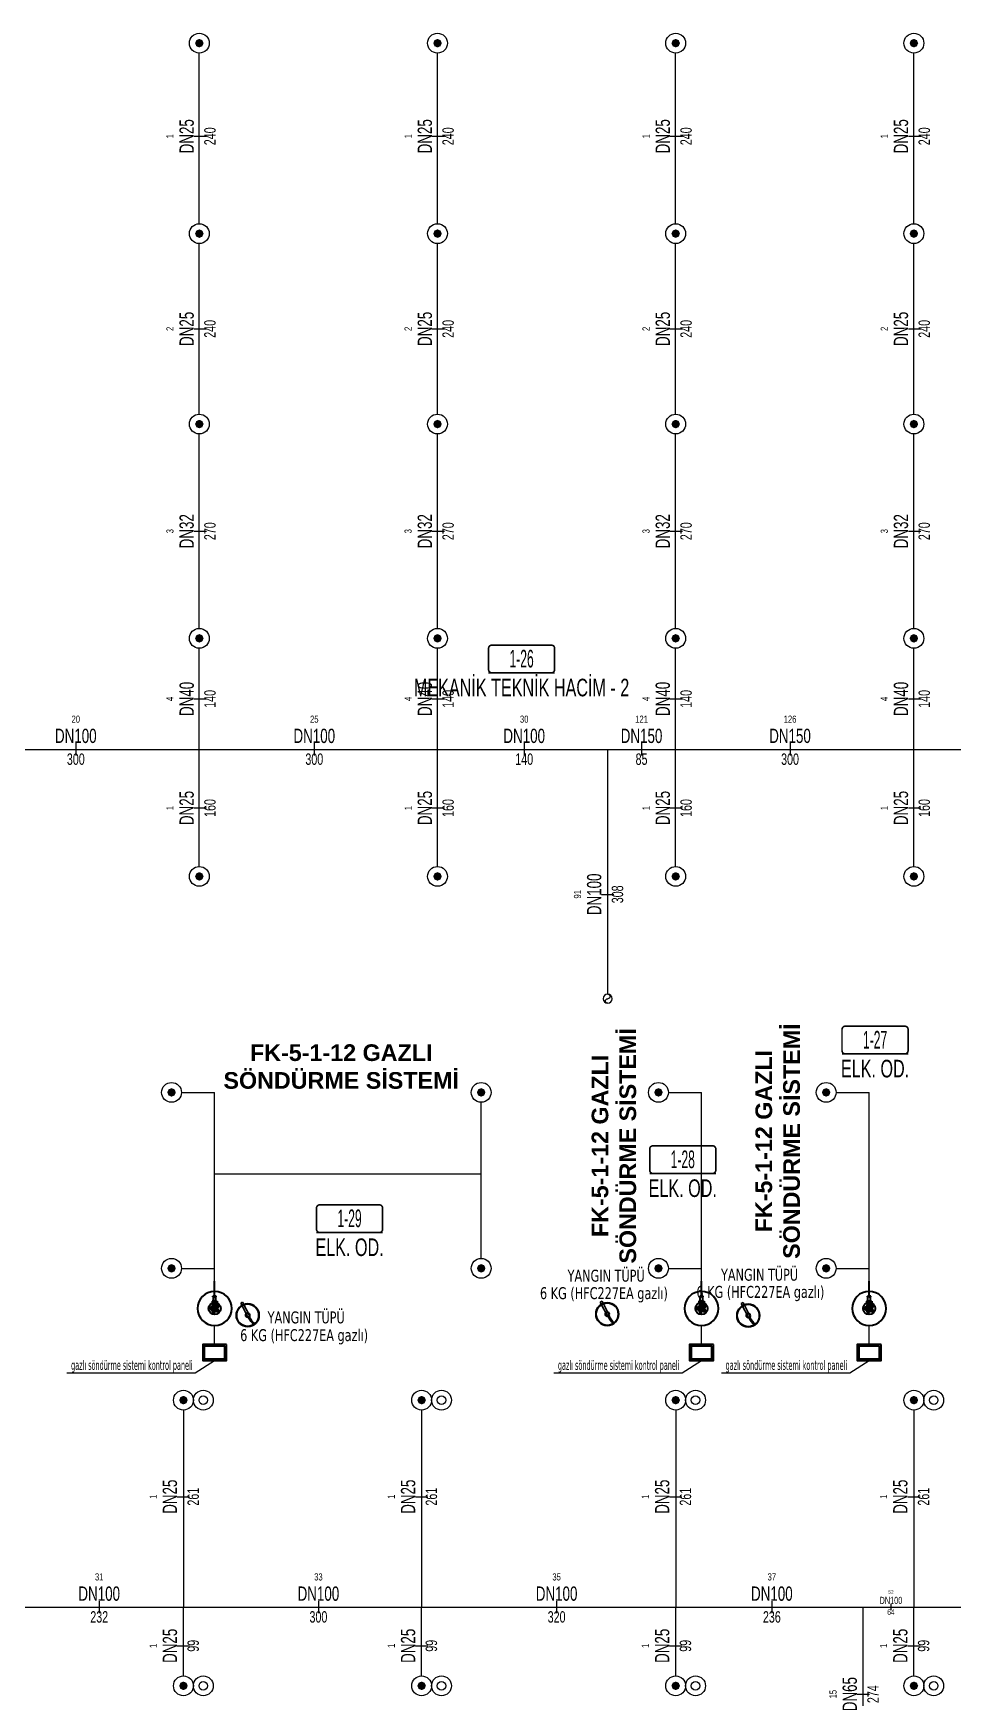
# Model space of a CAD drawing. Header units: centimetres. Extents: x 394264 to 551709, y 50011 to 59011.
# Drawn here: x 452441 to 453599, y 54588 to 56685 of the extents above; entities that cross this region are included whole.
import ezdxf
from ezdxf.enums import TextEntityAlignment as Align

# ---------------------------------------------------------------- set-up
doc = ezdxf.new("R2010")
doc.units = ezdxf.units.CM
doc.layers.get('0').update_dxf_attribs({"lineweight": 9})
for name, color, linetype, lineweight in [('-M-FIRE RISER', 7, 'Continuous', 30), ('-M-SPRINKLER PIPE_GAS', 190, 'Y1', 30), ('-M-SPRINKLER PIPE_GAS-SPR-', 7, 'Continuous', 30), ('-M-YNGN-ZON3', 6, 'SP', 30), ('0-KRCN-YNG-BORU', 1, 'boruYLINE', 40), ('0-KRCN-YNG-T-SPRİNKLER-ÇAP', 2, 'Continuous', 30), ('0-MEK-YNG-YANGINDOLABI', 171, 'Continuous', 35), ('0-MEK-YNG-YAZI', 71, 'Continuous', 35)]:
    doc.layers.add(name, color=color, linetype=linetype, lineweight=lineweight)
for name, color, linetype in [('-M-MAHAL-DEBILER', 7, 'Continuous'), ('-M-MAHAL-ETIKET-NOT', 7, 'Continuous'), ('-M-MAHAL-ETIKET-NOTM', 7, 'Continuous'), ('-M-MAHAL-ETK-', 7, 'Continuous'), ('-M-MAHAL-HAVA-DEGISIM', 7, 'Continuous'), ('-M-MAHAL-NO', 7, 'Continuous'), ('-M-MAHAL-NOM', 7, 'Continuous'), ('-M-YNGN-BORUID', 7, 'Continuous'), ('-M-YNGN-BORUUZUN', 7, 'Continuous'), ('-M-YNGN-BORUYUK', 7, 'Continuous'), ('-M-YNGN-SPR-YUK', 7, 'Continuous'), ('-M-YNGN-ZON3-CAP-', 7, 'Continuous'), ('-M-YNGN-ZON3-SPR-', 7, 'Continuous')]:
    doc.layers.add(name, color=color, linetype=linetype)
doc.layers.add('-M-YNGN-SPR-CAPCIZGI', color=188, linetype='Continuous', plot=False)
doc.styles.add('-M-ISSO-TEXT-TTF', font='ARIALN.TTF')
doc.styles.add('-M-MHLETK-NOT', font='romans.shx', dxfattribs={"width": 0.7})
doc.styles.add('-M-MHLETK-TEXT', font='ARIALN.TTF', dxfattribs={"width": 0.7})
doc.styles.add('CAP', font='ARIALNB.TTF')
doc.styles.add('CIZGI', font='tahoma.ttf', dxfattribs={"width": 0.8, "oblique": 20})
doc.styles.add('HCAD', font='HCAD.SHX', dxfattribs={"width": 0.8, "height": 0.2})
doc.styles.add('Kalin02', font='arialbd.ttf')
doc.styles.add('PIPESIZE', font='hcad.shx', dxfattribs={"width": 0.8})
doc.styles.add('ROMANS', font='tahoma.ttf', dxfattribs={"width": 0.8})
doc.styles.add('SPR-NOT', font='romans.shx')
doc.styles.get("Standard").update_dxf_attribs({"font": 'arial.ttf'})
doc.styles.add('ÇAP', font='tahoma.ttf')
doc.linetypes.add('boruYLINE', pattern='A,50,-0.8,["Y",CAP,S=7,R=0,X=0,Y=-3],-7', length=57.8)
doc.linetypes.add('SP', pattern='A,2,-0.1,["SP",CIZGI,S=0.14,R=0.2,X=0,Y=-0.07],-0.255', length=2.355)
doc.linetypes.add('Y1', pattern='A,2,-0.15,["Y",Standard,S=0.2,R=0.2,X=0,Y=-0.1],-0.25', length=2.4)

# ---------------------------------------------------------------- blocks, each defined once
blk = doc.blocks.new('M-MHLETK-YNG')
at = {"layer": '-M-MAHAL-ETIKET-NOTM', "color": 3, "style": '-M-ISSO-TEXT-TTF', "width": 0.8, "flags": 8}
blk.add_attdef('MAH-ADI2', text='', height=1.11, dxfattribs=at).set_placement((0, -2.55), align=Align.MIDDLE_CENTER)
at = {"layer": '-M-MAHAL-HAVA-DEGISIM', "style": '-M-MHLETK-NOT', "width": 0.5, "flags": 8}
blk.add_attdef('HAVADEG', text='', height=0.6, dxfattribs=at).set_placement((0, 3.61), align=Align.MIDDLE_CENTER)
blk.add_wipeout([(-2.08, 1.74), (2.08, 1.74), (2.08, 0), (-2.08, 0)]).dxf.layer = '-M-MAHAL-ETK-'
at = {"layer": '-M-MAHAL-ETK-', "color": 0}
for p, q in [((-2.08, 0), (2.08, 0)), ((-1.16, 0), (-1.16, 0))]:
    blk.add_line(p, q, dxfattribs=at)
blk.add_lwpolyline([(-1.88, 1.74, 0.1, 0.1, 0), (1.88, 1.74, 0.1, 0.1, -0.414214), (2.08, 1.54, 0.1, 0.1, 0), (2.08, 0.2, 0.1, 0.1, -0.414214), (1.88, 0, 0.1, 0.1, 0), (-1.88, 0, 0.1, 0.1, -0.414214), (-2.08, 0.2, 0.1, 0.1, 0), (-2.08, 1.54, 0.1, 0.1, -0.414214)], format="xyseb", close=True, dxfattribs=at)
at = {"layer": '-M-MAHAL-DEBILER', "color": 4, "style": '-M-MHLETK-NOT', "width": 0.5, "flags": 8}
blk.add_attdef('DEBIS', text='', height=0.4, dxfattribs=at).set_placement((-2.17, 2.15), align=Align.MIDDLE_CENTER)
at = {"layer": '-M-MAHAL-DEBILER', "color": 191, "style": '-M-MHLETK-NOT', "width": 0.5, "flags": 8}
blk.add_attdef('DEBIR', text='', height=0.4, dxfattribs=at).set_placement((-1.61, 2.15), align=Align.MIDDLE_CENTER)
at = {"layer": '-M-MAHAL-DEBILER', "color": 31, "style": '-M-MHLETK-NOT', "width": 0.5, "flags": 8}
blk.add_attdef('DEBIF', text='', height=0.4, dxfattribs=at).set_placement((1.59, 2.15), align=Align.MIDDLE_CENTER)
at = {"layer": '-M-MAHAL-DEBILER', "color": 1, "style": '-M-MHLETK-NOT', "width": 0.5, "flags": 8}
blk.add_attdef('DEBIE', text='', height=0.4, dxfattribs=at).set_placement((2.32, 2.15), align=Align.MIDDLE_CENTER)
at = {"layer": '-M-MAHAL-ETIKET-NOT', "color": 3}
for tag, height, style, width, flags, p in [('KIS', 0.04, '-M-MHLETK-NOT', 0.5, 9, (-2.59, 1.62)), ('ALAN', 0.04, '-M-MHLETK-NOT', 0.5, 9, (-2.58, 1.56)), ('RH', 0.04, '-M-MHLETK-NOT', 0.5, 9, (-2.39, 1.62)), ('YUKSEKLIK', 0.04, '-M-MHLETK-NOT', 0.5, 9, (-2.32, 1.56)), ('YAZ', 0.04, '-M-MHLETK-NOT', 0.5, 9, (-2.18, 1.62)), ('MAH-ADI', 1.11, '-M-ISSO-TEXT-TTF', 0.8, 8, (0, -0.93))]:
    blk.add_attdef(tag, text='', height=height, dxfattribs=dict(at, style=style, width=width, flags=flags)).set_placement(p, align=Align.MIDDLE_CENTER)
at = {"layer": '-M-MAHAL-ETIKET-NOT', "color": 3, "style": '-M-MHLETK-NOT', "width": 0.5, "flags": 9}
for tag, p, height in [('HL', (-2.62, 1.49), 0.0286), ('KLKTR', (-2.62, 1.42), 0.04), ('RDY-BOY1', (-2.61, 1.37), 0.0286), ('RDY-BOY2', (-2.61, 1.32), 0.0286), ('RDY-BOY3', (-2.61, 1.27), 0.0286), ('RDY-BOY4', (-2.61, 1.22), 0.0286), ('KON-BOY1', (-2.61, 1.14), 0.0286), ('KON-BOY2', (-2.61, 1.09), 0.0286), ('KON-BOY3', (-2.61, 1.04), 0.0286), ('HLA', (-2.52, 1.49), 0.0286), ('RDY-TIP1', (-2.5, 1.37), 0.0286), ('RDY-TIP2', (-2.5, 1.32), 0.0286), ('RDY-TIP3', (-2.5, 1.27), 0.0286), ('RDY-TIP4', (-2.5, 1.22), 0.0286), ('KON-TIP1', (-2.5, 1.14), 0.0286), ('KON-TIP2', (-2.5, 1.09), 0.0286), ('KON-TIP3', (-2.5, 1.04), 0.0286), ('RDY-ADET1', (-2.39, 1.37), 0.0286), ('RDY-ADET2', (-2.39, 1.32), 0.0286), ('RDY-ADET3', (-2.39, 1.27), 0.0286), ('RDY-ADET4', (-2.39, 1.22), 0.0286), ('KON-ADET1', (-2.39, 1.14), 0.0286), ('KON-ADET2', (-2.39, 1.09), 0.0286), ('KON-ADET3', (-2.39, 1.04), 0.0286), ('RDY-ISI1', (-2.27, 1.37), 0.0286), ('RDY-ISI2', (-2.27, 1.32), 0.0286), ('RDY-ISI3', (-2.27, 1.27), 0.0286), ('RDY-ISI4', (-2.27, 1.22), 0.0286), ('KON-ISI1', (-2.27, 1.14), 0.0286), ('KON-ISI2', (-2.27, 1.09), 0.0286), ('KON-ISI3', (-2.27, 1.04), 0.0286), ('SHG', (-2.23, 1.49), 0.0286), ('AHU', (-2.23, 1.44), 0.0286), ('LHG', (-2.13, 1.49), 0.0286), ('RDY-BNP1', (-2.1, 1.37), 0.0286), ('RDY-BNP2', (-2.1, 1.32), 0.0286), ('RDY-BNP3', (-2.1, 1.27), 0.0286), ('RDY-BNP4', (-2.1, 1.22), 0.0286), ('KON-BNP1', (-2.1, 1.14), 0.0286), ('KON-BNP2', (-2.1, 1.09), 0.0286), ('KON-BNP3', (-2.1, 1.04), 0.0286), ('HG', (-2.04, 1.49), 0.0286), ('HGA', (-1.96, 1.49), 0.0286), ('EF', (-1.96, 1.44), 0.0286), ('RDY-BNK1', (-1.96, 1.37), 0.0286), ('RDY-BNK2', (-1.96, 1.32), 0.0286), ('RDY-BNK3', (-1.96, 1.27), 0.0286), ('RDY-BNK4', (-1.96, 1.22), 0.0286), ('KON-BNK1', (-1.96, 1.14), 0.0286), ('KON-BNK2', (-1.96, 1.09), 0.0286), ('KON-BNK3', (-1.96, 1.04), 0.0286), ('FCU-TIP1', (-2.61, 0.96), 0.0286), ('FCU-TIP2', (-2.61, 0.91), 0.0286), ('FCU-TIP3', (-2.61, 0.86), 0.0286), ('VRV-TIP1', (-2.61, 0.76), 0.0286), ('VRV-TIP2', (-2.61, 0.71), 0.0286), ('FCU-ADET1', (-2.52, 0.96), 0.0286), ('FCU-ADET2', (-2.52, 0.91), 0.0286), ('FCU-ADET3', (-2.52, 0.86), 0.0286), ('VRV-ADET1', (-2.52, 0.76), 0.0286), ('VRV-ADET2', (-2.52, 0.71), 0.0286), ('FCU-KAP1', (-2.4, 0.96), 0.0286), ('FCU-KAP2', (-2.4, 0.91), 0.0286), ('FCU-KAP3', (-2.4, 0.86), 0.0286), ('VRV-KAP1', (-2.4, 0.76), 0.0286), ('VRV-KAP2', (-2.4, 0.71), 0.0286), ('FCU-DUY1', (-2.27, 0.96), 0.0286), ('FCU-DUY2', (-2.27, 0.91), 0.0286), ('FCU-DUY3', (-2.27, 0.86), 0.0286), ('VRV-DUY1', (-2.27, 0.76), 0.0286), ('VRV-DUY2', (-2.27, 0.71), 0.0286), ('FCU-SOG1', (-2.15, 0.96), 0.0286), ('FCU-SOG2', (-2.15, 0.91), 0.0286), ('FCU-SOG3', (-2.15, 0.86), 0.0286), ('VRV-SOG1', (-2.15, 0.76), 0.0286), ('VRV-SOG2', (-2.15, 0.71), 0.0286), ('FCU-ISI1', (-2.04, 0.96), 0.0286), ('FCU-ISI2', (-2.04, 0.91), 0.0286), ('FCU-ISI3', (-2.04, 0.86), 0.0286), ('VRV-ISI1', (-2.04, 0.76), 0.0286), ('VRV-ISI2', (-2.04, 0.71), 0.0286), ('FCU-DEBI1', (-1.95, 0.96), 0.0286), ('FCU-DEBI2', (-1.95, 0.91), 0.0286), ('FCU-DEBI3', (-1.95, 0.86), 0.0286), ('VRV-DEBI1', (-1.95, 0.76), 0.0286), ('VRV-DEBI2', (-1.95, 0.71), 0.0286), ('FCU-BNP1', (-1.83, 0.96), 0.0286), ('FCU-BNP2', (-1.83, 0.91), 0.0286), ('FCU-BNP3', (-1.83, 0.86), 0.0286), ('VRV-BNP1', (-1.83, 0.76), 0.0286), ('VRV-BNP2', (-1.83, 0.71), 0.0286), ('FCU-BNK1', (-1.61, 0.96), 0.0286), ('FCU-BNK2', (-1.61, 0.91), 0.0286), ('FCU-BNK3', (-1.61, 0.86), 0.0286), ('VRV-BNK1', (-1.61, 0.76), 0.0286), ('VRV-BNK2', (-1.61, 0.71), 0.0286)]:
    blk.add_attdef(tag, p, '', height=height, dxfattribs=at)
at = {"layer": '-M-MAHAL-HAVA-DEGISIM', "style": '-M-MHLETK-NOT', "width": 0.5, "flags": 8}
blk.add_attdef('HAVA', text='', height=0.6, dxfattribs=at).set_placement((0, 2.4), align=Align.MIDDLE_CENTER)
at = {"layer": '-M-MAHAL-NO', "color": 7, "style": '-M-MHLETK-TEXT', "width": 0.6, "flags": 8}
blk.add_attdef('MAH-NO', text='', height=1.11, dxfattribs=at).set_placement((0, 0.89), align=Align.MIDDLE_CENTER)
at = {"layer": '-M-MAHAL-NOM', "color": 7, "style": '-M-MHLETK-TEXT', "width": 0.6, "flags": 8}
blk.add_attdef('MAH-NOM', text='', height=1.11, dxfattribs=at).set_placement((0, 0.89), align=Align.MIDDLE_CENTER)
blk = doc.blocks.new('*U22')
at = {"color": 0, "linetype": 'Continuous'}
blk.add_circle((0, 0), 5.75, dxfattribs=at)
at = {"color": 8, "linetype": 'Continuous'}
for centre, start, end in [((0, 2.875), 90, 270), ((0, -2.875), 270, 90)]:
    blk.add_arc(centre, 2.875, start, end, dxfattribs=at)
blk = doc.blocks.new('G$C03FB175B')
at = {"layer": '0-MEK-YNG-YANGINDOLABI', "linetype": 'Continuous'}
for p, q in [((-8.8, 15.1), (-6.6, 16.3)), ((0.8, -3.4), (-8.8, 15.1)), ((3, -2), (-6.6, 16.3)), ((0.8, -3.4), (3, -2))]:
    blk.add_line(p, q, dxfattribs=at)
blk.add_circle((0, 0), 14.6, dxfattribs=at)
at = {"layer": '0-MEK-YNG-YANGINDOLABI', "color": 200}
for radius in [13.8, 2.8, 2.06]:
    blk.add_circle((0, 0), radius, dxfattribs=at)
for centre, radius, start, end in [((30.3, 11.3), 32.5, 206.37, 226.4618), ((28.1, 10), 28.5, 205.7033, 228.3821)]:
    blk.add_arc(centre, radius, start, end, dxfattribs=at)
blk = doc.blocks.new('A$C720C2B39')
at = {"layer": '0-KRCN-YNG-BORU', "color": 2}
for p, q in [((10.1, -9.1), (7.9, -9.1)), ((7.9, -9.1), (7.9, -10.4)), ((8.7, -9.6), (8.5, -9.8)), ((8.5, -9.8), (8.5, -10.2)), ((8.5, -10.2), (8.5, -14.1)), ((8.7, -4.9), (11.4, -4.9)), ((8.7, -5.5), (8.7, -4.9)), ((10, -5.5), (8.7, -5.5)), ((10.1, -9.6), (8.7, -9.6)), ((8.8, -10.2), (8.8, -9.6)), ((8.8, -13.7), (8.8, -10.2)), ((8.9, -9.1), (8.9, -10.1)), ((9, -9.1), (9, -5.5)), ((10, -5.5), (11.4, -5.5)), ((10, -9.1), (12.1, -9.1)), ((10, -9.6), (11.4, -9.6)), ((11, -9.1), (11, -5.5)), ((11.1, -9.1), (11.1, -10.1)), ((11.3, -10.2), (11.3, -9.6)), ((11.3, -10.2), (11.3, -9.8)), ((11.3, -13.8), (11.3, -10.2)), ((11.4, -5.5), (11.4, -4.9)), ((11.4, -9.6), (11.5, -9.8)), ((11.5, -9.8), (11.5, -10.2)), ((11.5, -10.2), (11.5, -14.1)), ((12.1, -9.1), (12.1, -10.5))]:
    blk.add_line(p, q, dxfattribs=at)
at = {"layer": '0-KRCN-YNG-BORU', "linetype": 'Continuous'}
blk.add_circle((10, -15), 14, dxfattribs=at)
at = {"layer": '0-KRCN-YNG-BORU', "extrusion": (0, 0, -1)}
blk.add_ellipse((10, -15), major_axis=(-3.53, -3.53), ratio=1, start_param=1.570796326794881, end_param=7.853981633974467, dxfattribs=at)
at = {"layer": '0-KRCN-YNG-BORU', "color": 2, "extrusion": (0, 0, -1)}
for centre, major_axis, start_param, end_param in [((8, -13.5), (-0.831, -0.831), 5.885701, 9.508103), ((10, -15), (-1.25, -1.25), 1.570796326794851, 7.853981633974437), ((10.8, -12.6), (-0.831, -0.831), 0.859153, 4.481554), ((8, -16.4), (-0.831, -0.831), 4.629064, 8.251465), ((10.8, -17.3), (0.831, -0.831), 4.943224, 8.565625), ((12.5, -15), (-0.831, -0.831), 2.11579, 5.738191)]:
    blk.add_ellipse(centre, major_axis=major_axis, ratio=1, start_param=start_param, end_param=end_param, dxfattribs=at)
for major_axis in [(-1.75, -1.75), (-0.54, 0.54)]:
    blk.add_ellipse((10, -15), major_axis=major_axis, ratio=1, dxfattribs=at)
blk = doc.blocks.new('Z$W@#30031')
at = {"layer": '0-KRCN-YNG-BORU'}
blk.add_line((3.6, -4), (9.5, -14.9), dxfattribs=at)
at = {"linetype": 'Continuous', "rotation": 208.4401561109014}
blk.add_blockref('A$C720C2B39', (14.8, -3.6), dxfattribs=at)
blk = doc.blocks.new('SP-C-UP-12')
at = {"ltscale": 10}
blk.add_line((0, 0), (0, 0), dxfattribs=at)
at = {"color": 1, "linetype": 'Continuous'}
blk.add_circle((0, 0), 12.5, dxfattribs=at)
at = {"ltscale": 10}
for points in [[(-5.4, 0), (-3.8, 3.8), (-3.8, -3.8), (0, 5.4)], [(-3.8, -3.8), (0, 5.4), (0, -5.4), (3.8, 3.8)], [(0, -5.4), (3.8, 3.8), (3.8, -3.8), (5.4, 0)]]:
    blk.add_solid(points, dxfattribs=at)
at = {"layer": '-M-YNGN-SPR-YUK', "style": 'SPR-NOT', "width": 0.5, "flags": 9}
for tag, p in [('YUK', (0, 17.8)), ('CAP', (0, 14.4)), ('TIP', (0.2, 10.8))]:
    blk.add_attdef(tag, text='', height=2.5, dxfattribs=at).set_placement(p, align=Align.MIDDLE_CENTER)
blk = doc.blocks.new('-M-Yangın_not')
at = {"color": 7, "linetype": 'ByBlock'}
blk.add_wipeout([(139, 36.7), (139, -36.6), (-139, -36.6), (-139, 36.7)], dxfattribs=at)
blk.add_wipeout([(139, -36.7), (139, 36.7), (-139, 36.7), (-139, -36.7)], dxfattribs=at)
at = {"color": 0, "linetype": 'ByBlock', "width": 0.9}
for tag, p in [('ALAN', (1.9, 16.7)), ('MODUL', (1.9, -16.7))]:
    blk.add_attdef(tag, text='', height=20, dxfattribs=at).set_placement(p, align=Align.MIDDLE_CENTER)
blk = doc.blocks.new('SP-C-PU-12')
at = {"ltscale": 10}
blk.add_line((0, 0), (0, 0), dxfattribs=at)
at = {"color": 1, "linetype": 'Continuous'}
for centre in [(0, 0), (25, 0)]:
    blk.add_circle(centre, 12.5, dxfattribs=at)
at = {"ltscale": 10}
blk.add_circle((25, 0), 5.37, dxfattribs=at)
for points in [[(-5.4, 0), (-3.8, 3.8), (-3.8, -3.8), (0, 5.4)], [(-3.8, -3.8), (0, 5.4), (0, -5.4), (3.8, 3.8)], [(0, -5.4), (3.8, 3.8), (3.8, -3.8), (5.4, 0)]]:
    blk.add_solid(points, dxfattribs=at)
at = {"layer": '-M-YNGN-SPR-YUK', "style": 'SPR-NOT', "width": 0.5, "flags": 9}
for tag, p in [('YUK', (0, 17.8)), ('CAP', (0, 14.4)), ('TIP', (0.2, 10.8))]:
    blk.add_attdef(tag, text='', height=2.5, dxfattribs=at).set_placement(p, align=Align.MIDDLE_CENTER)
blk = doc.blocks.new('SPRKL100')
at = {"layer": '-M-YNGN-SPR-CAPCIZGI'}
blk.add_line((0, 0.43), (0, -0.43), dxfattribs=at)
at = {"layer": '-M-YNGN-BORUID', "color": 0, "style": 'HCAD', "width": 0.8, "flags": 1}
blk.add_attdef('DIC', text='', height=0.4, dxfattribs=at).set_placement((0, -1.69), align=Align.CENTER)
at = {"layer": '-M-YNGN-BORUUZUN', "color": 0, "style": 'HCAD', "width": 0.7}
blk.add_attdef('BOY', text='', height=0.8, dxfattribs=at).set_placement((0, -1.08), align=Align.CENTER)
at = {"layer": '-M-YNGN-BORUYUK', "color": 6, "style": 'PIPESIZE', "width": 0.8}
blk.add_attdef('YUK', text='', height=0.5, dxfattribs=at).set_placement((0, 1.87), align=Align.CENTER)
at = {"color": 0, "style": 'PIPESIZE', "width": 0.7}
blk.add_attdef('CAP', text='', height=1, dxfattribs=at).set_placement((0, 0.45), align=Align.CENTER)
blk = doc.blocks.new('A$C69E72E1E')
at = {"layer": '-M-YNGN-ZON3', "ltscale": 50}
for p, q in [((452649.7, 56445.1), (452649.7, 56660.1)), ((452949.7, 56445.1), (452949.7, 56660.1)), ((453249.5, 56445.1), (453249.5, 56660.1)), ((453549.5, 56445.1), (453549.5, 56660.1)), ((452649.7, 56205.1), (452649.7, 56420.1)), ((452949.7, 56205.1), (452949.7, 56420.1)), ((453249.5, 56205.1), (453249.5, 56420.1)), ((453549.5, 56205.1), (453549.5, 56420.1)), ((452649.7, 55935.1), (452649.7, 56180.1)), ((452949.7, 55935.1), (452949.7, 56180.1)), ((453249.5, 55935.1), (453249.5, 56180.1)), ((453549.5, 55935.1), (453549.5, 56180.1)), ((452649.7, 55782.6), (452649.7, 55910.1)), ((452949.7, 55782.6), (452949.7, 55910.1)), ((453249.5, 55782.6), (453249.5, 55910.1)), ((453549.5, 55782.6), (453549.5, 55910.1)), ((452349.7, 55782.6), (452649.7, 55782.6)), ((452649.7, 55635.1), (452649.7, 55782.6)), ((452649.7, 55782.6), (452949.7, 55782.6)), ((452949.7, 55635.1), (452949.7, 55782.6)), ((452949.7, 55782.6), (453164.1, 55782.6)), ((453164.1, 55474.2), (453164.1, 55782.6)), ((453164.1, 55782.6), (453249.5, 55782.6)), ((453249.5, 55635.1), (453249.5, 55782.6)), ((453249.5, 55782.6), (453549.5, 55782.6)), ((453549.5, 55635.1), (453549.5, 55782.6)), ((453549.5, 55782.6), (453849.5, 55782.6)), ((452629.7, 54950.1), (452629.7, 54701.7)), ((452929.7, 54950.1), (452929.7, 54701.7)), ((453249.7, 54950.1), (453249.7, 54701.7)), ((453549.7, 54950.1), (453549.7, 54701.7)), ((452397.5, 54701.7), (452629.7, 54701.7)), ((452629.7, 54701.7), (452929.7, 54701.7)), ((452629.7, 54615.1), (452629.7, 54701.7)), ((452929.7, 54615.1), (452929.7, 54701.7)), ((452929.7, 54701.7), (453249.7, 54701.7)), ((453249.7, 54701.7), (453486, 54701.7)), ((453249.7, 54615.1), (453249.7, 54701.7)), ((453486, 54427.6), (453486, 54701.7)), ((453486, 54701.7), (453549.7, 54701.7)), ((453549.7, 54701.7), (453734.9, 54701.7)), ((453549.7, 54615.1), (453549.7, 54701.7))]:
    blk.add_line(p, q, dxfattribs=at)
at = {"layer": '-M-YNGN-ZON3-CAP-', "xscale": 18, "yscale": 18, "zscale": 18}
for p, rotation, values in [((452650.8, 56555.3), 89.99999999999999, {'YUK': '1', 'CAP': 'DN25', 'BOY': '240'}), ((452950.8, 56555.3), 89.99999999999999, {'YUK': '1', 'CAP': 'DN25', 'BOY': '240'}), ((453250.5, 56555.3), 89.99999999999999, {'YUK': '1', 'CAP': 'DN25', 'BOY': '240'}), ((453550.5, 56555.3), 89.99999999999999, {'YUK': '1', 'CAP': 'DN25', 'BOY': '240'}), ((452650.8, 56312.6), 89.99999999999999, {'YUK': '2', 'CAP': 'DN25', 'BOY': '240'}), ((452950.8, 56312.6), 89.99999999999999, {'YUK': '2', 'CAP': 'DN25', 'BOY': '240'}), ((453250.5, 56312.6), 89.99999999999999, {'YUK': '2', 'CAP': 'DN25', 'BOY': '240'}), ((453550.5, 56312.6), 89.99999999999999, {'YUK': '2', 'CAP': 'DN25', 'BOY': '240'}), ((452650.8, 56057.6), 89.99999999999999, {'YUK': '3', 'CAP': 'DN32', 'BOY': '270'}), ((452950.8, 56057.6), 89.99999999999999, {'YUK': '3', 'CAP': 'DN32', 'BOY': '270'}), ((453250.5, 56057.6), 89.99999999999999, {'YUK': '3', 'CAP': 'DN32', 'BOY': '270'}), ((453550.5, 56057.6), 89.99999999999999, {'YUK': '3', 'CAP': 'DN32', 'BOY': '270'}), ((452650.8, 55846.3), 89.99999999999999, {'YUK': '4', 'CAP': 'DN40', 'BOY': '140'}), ((452950.8, 55846.3), 89.99999999999999, {'YUK': '4', 'CAP': 'DN40', 'BOY': '140'}), ((453250.5, 55846.3), 89.99999999999999, {'YUK': '4', 'CAP': 'DN40', 'BOY': '140'}), ((453550.5, 55846.3), 89.99999999999999, {'YUK': '4', 'CAP': 'DN40', 'BOY': '140'}), ((452494.1, 55782.6), 359.9999999999999, {'YUK': '20', 'CAP': 'DN100', 'BOY': '300'}), ((452794.5, 55782.6), 359.9999999999999, {'YUK': '25', 'CAP': 'DN100', 'BOY': '300'}), ((453058.9, 55782.6), 359.9999999999999, {'YUK': '30', 'CAP': 'DN100', 'BOY': '140'}), ((453206.7, 55782.6), 359.9999999999999, {'YUK': '121', 'CAP': 'DN150', 'BOY': '85'}), ((453393.7, 55782.6), 359.9999999999999, {'YUK': '126', 'CAP': 'DN150', 'BOY': '300'}), ((452650.8, 55708.8), 89.99999999999999, {'YUK': '1', 'CAP': 'DN25', 'BOY': '160'}), ((452950.8, 55708.8), 89.99999999999999, {'YUK': '1', 'CAP': 'DN25', 'BOY': '160'}), ((453250.5, 55708.8), 89.99999999999999, {'YUK': '1', 'CAP': 'DN25', 'BOY': '160'}), ((453550.5, 55708.8), 89.99999999999999, {'YUK': '1', 'CAP': 'DN25', 'BOY': '160'}), ((453164.1, 55600), 90, {'YUK': '91', 'CAP': 'DN100', 'BOY': '308'}), ((452629.7, 54840.9), 90, {'YUK': '1', 'CAP': 'DN25', 'BOY': '261'}), ((452929.7, 54840.9), 90, {'YUK': '1', 'CAP': 'DN25', 'BOY': '261'}), ((453249.7, 54840.9), 90, {'YUK': '1', 'CAP': 'DN25', 'BOY': '261'}), ((453549.7, 54840.9), 90, {'YUK': '1', 'CAP': 'DN25', 'BOY': '261'}), ((452629.7, 54653), 90, {'YUK': '1', 'CAP': 'DN25', 'BOY': '99'}), ((452929.7, 54653), 90, {'YUK': '1', 'CAP': 'DN25', 'BOY': '99'}), ((453249.7, 54653), 90, {'YUK': '1', 'CAP': 'DN25', 'BOY': '99'}), ((453549.7, 54653), 90, {'YUK': '1', 'CAP': 'DN25', 'BOY': '99'}), ((453486, 54592.1), 90, {'YUK': '15', 'CAP': 'DN65', 'BOY': '274'})]:
    blk.add_blockref('SPRKL100', p, dxfattribs=dict(at, rotation=rotation)).add_auto_attribs(values)
at = {"layer": '-M-YNGN-ZON3-CAP-'}
for p, xscale, yscale, zscale, values in [((452523.6, 54701.7), 18, 18, 18, {'YUK': '31', 'CAP': 'DN100', 'BOY': '232'}), ((452799.7, 54701.7), 18, 18, 18, {'YUK': '33', 'CAP': 'DN100', 'BOY': '300'}), ((453099.7, 54701.7), 18, 18, 18, {'YUK': '35', 'CAP': 'DN100', 'BOY': '320'}), ((453370.8, 54701.7), 18, 18, 18, {'YUK': '37', 'CAP': 'DN100', 'BOY': '236'}), ((453520.8, 54701.7), 9, 9, 9, {'YUK': '52', 'CAP': 'DN100', 'BOY': '64'})]:
    blk.add_blockref('SPRKL100', p, dxfattribs=dict(at, xscale=xscale, yscale=yscale, zscale=zscale)).add_auto_attribs(values)
at = {"layer": '-M-YNGN-ZON3-SPR-'}
for p in [(452649.7, 56672.6), (452949.7, 56672.6), (453249.7, 56672.6), (453549.7, 56672.6), (452649.7, 56432.6), (452949.7, 56432.6), (453249.7, 56432.6), (453549.7, 56432.6), (452649.7, 56192.6), (452949.7, 56192.6), (453249.7, 56192.6), (453549.7, 56192.6), (452649.7, 55922.6), (452949.7, 55922.6), (453249.7, 55922.6), (453549.7, 55922.6), (452649.7, 55622.6), (452949.7, 55622.6), (453249.7, 55622.6), (453549.7, 55622.6)]:
    blk.add_blockref('SP-C-UP-12', p, dxfattribs=at)
at = {"layer": '-M-YNGN-ZON3-SPR-', "color": 3}
for p in [(452629.7, 54962.6), (452929.7, 54962.6), (453249.7, 54962.6), (453549.7, 54962.6), (452629.7, 54602.6), (452929.7, 54602.6), (453249.7, 54602.6), (453549.7, 54602.6)]:
    blk.add_blockref('SP-C-PU-12', p, dxfattribs=at)

msp = doc.modelspace()

# ---------------------------------------------------------------- linework, layer by layer
at = {"layer": '-M-MAHAL-DEBILER', "color": 4}
for p, q in [((452669, 55032.6), (452669, 55056.6)), ((453282.2, 55032.6), (453282.2, 55056.6)), ((453493.4, 55032.6), (453493.4, 55056.6))]:
    msp.add_line(p, q, dxfattribs=at)
at = {"layer": '-M-SPRINKLER PIPE_GAS', "ltscale": 60}
for p, q in [((452627.2, 55350.4, 0), (452669, 55350.4, 0)), ((452669, 55099.6), (452669, 55350.4, 0)), ((453004.7, 55141.2, 0), (453004.7, 55337.9, 0)), ((453240.5, 55350.4, 0), (453282.2, 55350.4, 0)), ((453451.7, 55350.4, 0), (453493.4, 55350.4, 0)), ((453493.4, 55099.6), (453493.4, 55350.4, 0)), ((452669, 55247.6), (453004.7, 55247.6)), ((452627.2, 55128.7, 0), (452669, 55128.7, 0)), ((453240.5, 55128.7, 0), (453282.2, 55128.7, 0)), ((453451.7, 55128.7, 0), (453493.4, 55128.7, 0))]:
    msp.add_line(p, q, dxfattribs=at)
at = {"layer": '0-KRCN-YNG-BORU', "color": 3, "linetype": 'ByBlock', "ltscale": 1.6, "elevation": 0}
for points in [[(452684, 55032.6), (452654, 55032.6), (452654, 55012.6), (452684, 55012.6)], [(452682, 55030.6), (452656, 55030.6), (452656, 55014.6), (452682, 55014.6)], [(453297.2, 55032.6), (453267.2, 55032.6), (453267.2, 55012.6), (453297.2, 55012.6)], [(453295.2, 55030.6), (453269.2, 55030.6), (453269.2, 55014.6), (453295.2, 55014.6)], [(453508.4, 55032.6), (453478.4, 55032.6), (453478.4, 55012.6), (453508.4, 55012.6)], [(453506.4, 55030.6), (453480.4, 55030.6), (453480.4, 55014.6), (453506.4, 55014.6)]]:
    msp.add_lwpolyline(points, close=True, dxfattribs=at)
at = {"layer": '0-KRCN-YNG-T-SPRİNKLER-ÇAP'}
for p, q in [((452483, 54997.1, 0), (452644.5, 54997.1, 0)), ((452644.5, 54997.1, 0), (452669, 55012.6, 0)), ((453096.2, 54997.1, 0), (453257.8, 54997.1, 0)), ((453257.8, 54997.1, 0), (453282.2, 55012.6, 0)), ((453307.5, 54997.1, 0), (453469, 54997.1, 0)), ((453469, 54997.1, 0), (453493.4, 55012.6, 0))]:
    msp.add_line(p, q, dxfattribs=at)

# ---------------------------------------------------------------- block references
at = {"layer": '-M-FIRE RISER', "linetype": 'Continuous', "xscale": -1, "rotation": 179.9999999999999}
msp.add_blockref('*U22', (453164.1, 55468.5), dxfattribs=at)
at = {"layer": '-M-MAHAL-ETK-', "xscale": 20, "yscale": 20, "zscale": 20}
for p, values in [((453055.6, 55879.2), {'MAH-NO': '1-26', 'MAH-ADI': 'MEKANİK TEKNİK HACİM - 2'}), ((453500.8, 55399), {'MAH-NO': '1-27', 'MAH-ADI': 'ELK. OD.'}), ((453258.6, 55248.3), {'MAH-NO': '1-28', 'MAH-ADI': 'ELK. OD.'}), ((452838.9, 55173.9), {'MAH-NO': '1-29', 'MAH-ADI': 'ELK. OD.'})]:
    msp.add_blockref('M-MHLETK-YNG', p, dxfattribs=at).add_auto_attribs(values)
at = {"layer": '-M-SPRINKLER PIPE_GAS-SPR-', "ltscale": 60}
for p in [(452614.7, 55350.4, 0), (453004.7, 55350.4, 0), (453228, 55350.4, 0), (452614.7, 55128.7, 0), (453004.7, 55128.7, 0), (453228, 55128.7, 0), (453439.2, 55128.7, 0)]:
    msp.add_blockref('SP-C-UP-12', p, dxfattribs=at)
at = {"layer": '0-KRCN-YNG-BORU', "color": 3, "ltscale": 1.6, "xscale": -1.535714285714182, "yscale": 1.535714285714183, "zscale": 1.535714285714183, "rotation": 208.3803451032361}
for p in [(452667, 55085.5), (453280.2, 55085.5), (453491.4, 55085.5)]:
    msp.add_blockref('Z$W@#30031', p, dxfattribs=at)
at = {"layer": '0-KRCN-YNG-T-SPRİNKLER-ÇAP'}
ref = msp.add_blockref('-M-Yangın_not', (452828.4, 55383), dxfattribs=dict(at, xscale=1.05, yscale=1.05, zscale=1.05))
ref.add_attrib('ALAN', 'FK-5-1-12 GAZLI', dxfattribs={"layer": '0', "color": 0, "linetype": 'ByBlock', "height": 21, "style": 'Kalin02'}).set_placement((452828.4, 55400.5), align=Align.MIDDLE_CENTER)
ref.add_attrib('MODUL', 'SÖNDÜRME SİSTEMİ', dxfattribs={"layer": '0', "color": 0, "linetype": 'ByBlock', "height": 21, "style": 'Kalin02'}).set_placement((452828.4, 55365.5), align=Align.MIDDLE_CENTER)
at = {"layer": '0-MEK-YNG-YANGINDOLABI', "color": 200}
for p in [(452710.6, 55069.6), (453163.5, 55071), (453341.1, 55069.2)]:
    msp.add_blockref('G$C03FB175B', p, dxfattribs=at)

# ---------------------------------------------------------------- texts
at = {"layer": '0-KRCN-YNG-T-SPRİNKLER-ÇAP', "style": 'ÇAP', "width": 0.55}
for p in [(452564.7, 55005.3, 0), (453177.9, 55005.3, 0), (453389.1, 55005.3, 0)]:
    msp.add_text('gazlı söndürme sistemi kontrol paneli', height=12, dxfattribs=at).set_placement(p, align=Align.MIDDLE)
at = {"layer": '0-MEK-YNG-YAZI', "style": 'ROMANS', "width": 0.8}
for s, p in [('YANGIN TÜPÜ', (453162.1, 55121.2, 535.7)), ('YANGIN TÜPÜ', (453355.3, 55122.4, 535.7)), ('6 KG (HFC227EA gazlı)', (453159.3, 55095.6, 535.7)), ('6 KG (HFC227EA gazlı)', (453356.4, 55097.2, 535.7)), ('YANGIN TÜPÜ', (452784.3, 55068.6, 535.7)), ('6 KG (HFC227EA gazlı)', (452781.7, 55042.7, 535.7))]:
    msp.add_text(s, height=15, dxfattribs=at).set_placement(p, align=Align.MIDDLE)

# ---------------------------------------------------------------- next in the draw order: linework, layer by layer
at = {"layer": '-M-SPRINKLER PIPE_GAS', "ltscale": 60}
msp.add_line((453282.2, 55099.6), (453282.2, 55350.4, 0), dxfattribs=at)

# ---------------------------------------------------------------- next in the draw order: block references
at = {"layer": '-M-SPRINKLER PIPE_GAS-SPR-', "ltscale": 60}
msp.add_blockref('SP-C-UP-12', (453439.2, 55350.4, 0), dxfattribs=at)
at = {"layer": '0-KRCN-YNG-T-SPRİNKLER-ÇAP'}
ref = msp.add_blockref('-M-Yangın_not', (453171.8, 55283), dxfattribs=dict(at, xscale=1.05, yscale=1.05, zscale=1.05, rotation=90))
ref.add_attrib('ALAN', 'FK-5-1-12 GAZLI', dxfattribs={"layer": '0', "color": 0, "linetype": 'ByBlock', "height": 21, "rotation": 90, "style": 'Kalin02'}).set_placement((453154.3, 55283), align=Align.MIDDLE_CENTER)
ref.add_attrib('MODUL', 'SÖNDÜRME SİSTEMİ', dxfattribs={"layer": '0', "color": 0, "linetype": 'ByBlock', "height": 21, "rotation": 90, "style": 'Kalin02'}).set_placement((453189.3, 55283), align=Align.MIDDLE_CENTER)

# ---------------------------------------------------------------- next in the draw order: block references
ref = msp.add_blockref('-M-Yangın_not', (453378.1, 55289), dxfattribs=dict(at, xscale=1.05, yscale=1.05, zscale=1.05, rotation=90))
ref.add_attrib('ALAN', 'FK-5-1-12 GAZLI', dxfattribs={"layer": '0', "color": 0, "linetype": 'ByBlock', "height": 21, "rotation": 90, "style": 'Kalin02'}).set_placement((453360.6, 55289), align=Align.MIDDLE_CENTER)
ref.add_attrib('MODUL', 'SÖNDÜRME SİSTEMİ', dxfattribs={"layer": '0', "color": 0, "linetype": 'ByBlock', "height": 21, "rotation": 90, "style": 'Kalin02'}).set_placement((453395.6, 55289), align=Align.MIDDLE_CENTER)

# ---------------------------------------------------------------- next in the draw order: block references
at = {"layer": '-M-YNGN-ZON3', "ltscale": 50}
msp.add_blockref('A$C69E72E1E', (0, 0), dxfattribs=at)

doc.saveas('drawing.dxf')
